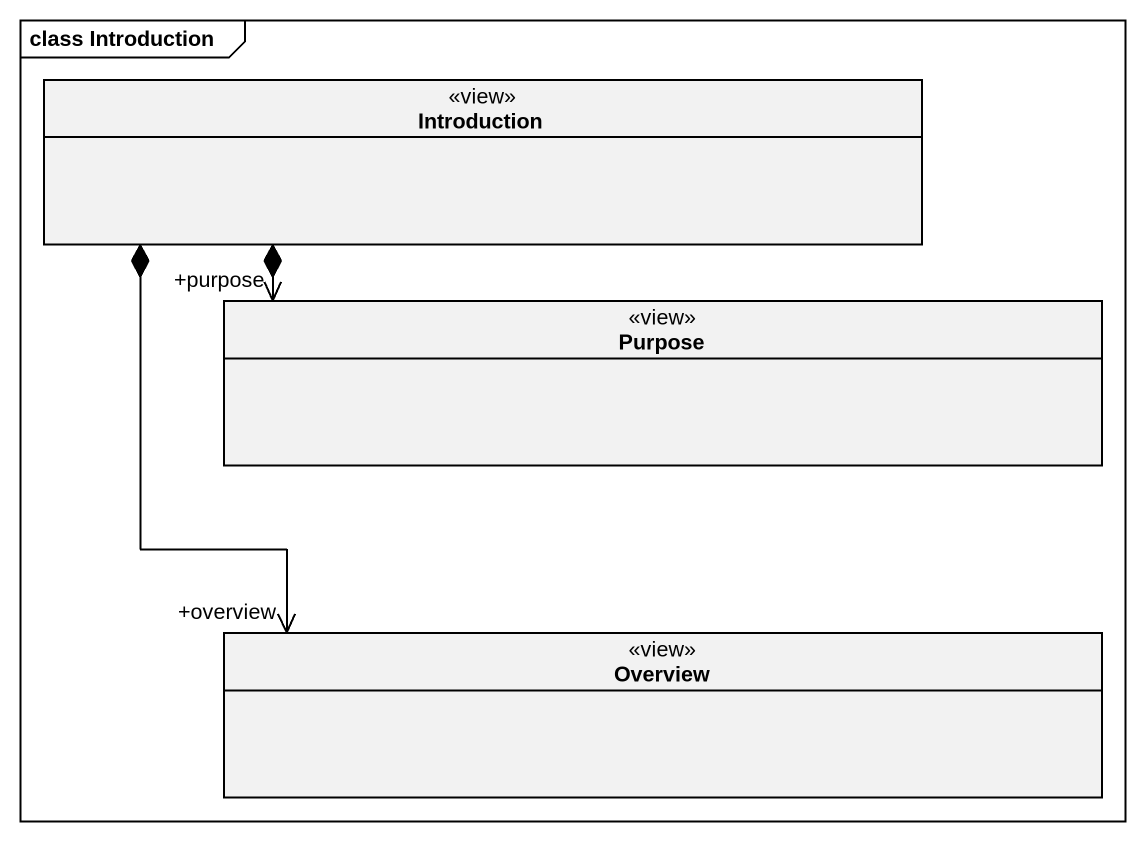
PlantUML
@startuml
mainframe class Introduction
hide circle
hide empty members
class Introduction <<view>>
class Purpose <<view>>
class Overview <<view>>
Introduction *--> "+purpose" Purpose
Introduction *--> "+overview" Overview
@enduml
